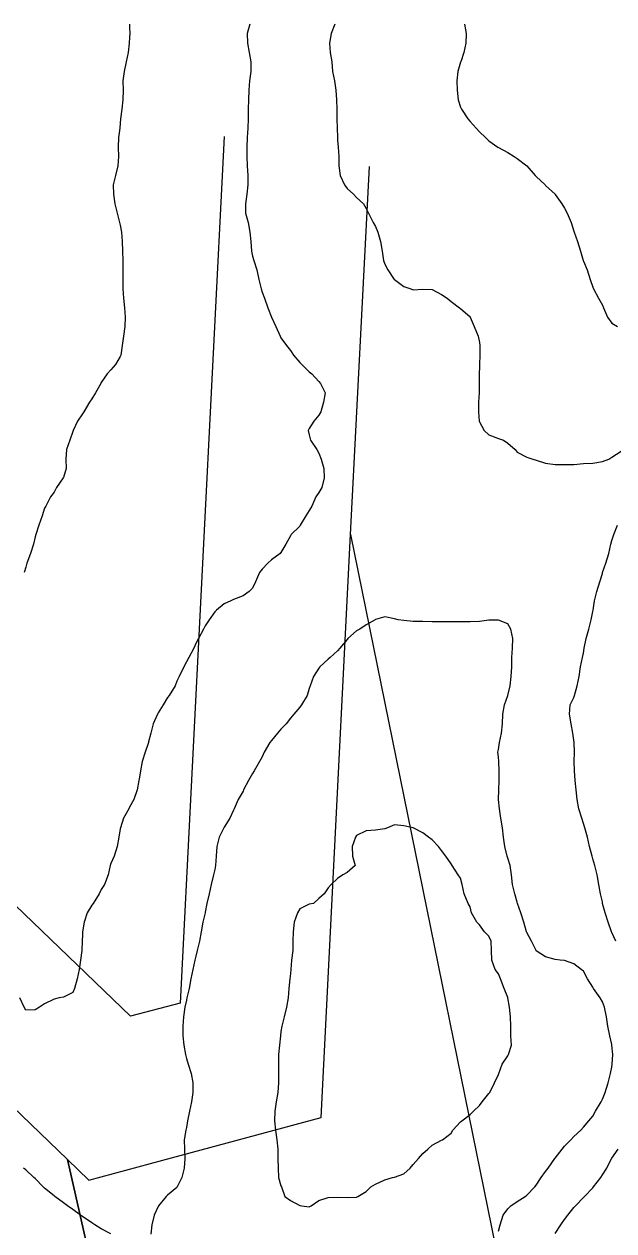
# Model space of a CAD drawing. Extents: x -280806 to 176394, y -263086 to 194114.
# Drawn here: x 23831 to 86375, y 66133 to 194114 of the extents above; entities that cross this region are included whole.
import ezdxf

# ---------------------------------------------------------------- set-up
doc = ezdxf.new("R2010")
doc.units = 0

msp = doc.modelspace()

# ---------------------------------------------------------------- linework, layer by layer
at = {"layer": 'CONTOURS'}
for points in [[(47750.4557, 194114.1965, 460248), (47489.425, 193111.5569, 460248), (47507.8044, 192108.9478, 460248), (47706.473, 191106.3082, 460248), (47864.0546, 190103.6686, 460248), (47856.0384, 189101.029, 460248), (47730.7351, 188098.4198, 460248), (47674.1947, 187095.7802, 460248), (47630.3035, 186093.1406, 460248), (47601.7438, 185090.501, 460248), (47587.2048, 184087.8919, 460248), (47560.23, 183085.2523, 460248), (47496.6792, 182082.6127, 460248), (47452.727, 181080.0036, 460248), (47450.9897, 180077.364, 460248), (47501.4646, 179074.7244, 460248), (47546.6054, 178072.0848, 460248), (47538.9245, 177069.4757, 460248), (47442.9125, 176066.8361, 460248), (47317.3654, 175064.1965, 460248), (47302.8264, 174061.5569, 460248), (47573.0621, 173058.9478, 460248), (47766.7625, 172056.3082, 460248), (47873.9302, 171053.6686, 460248), (47959.7314, 170051.029, 460248), (48056.993, 169508.1497, 460248), (48183.4546, 169048.4198, 460248), (48517.8506, 168045.7802, 460248), (48733.4966, 167043.1406, 460248), (48961.8223, 166040.501, 460248), (49059.6326, 165702.5083, 460248), (49326.8508, 165037.8919, 460248), (49688.557, 164035.2523, 460248), (50062.2722, 163039.2269, 460248), (50065.1069, 163032.6127, 460248), (50511.0902, 162030.0036, 460248), (50967.833, 161027.364, 460248), (51064.9118, 160857.0722, 460248), (51654.6694, 160024.7244, 460248), (52067.521, 159498.6701, 460248), (52397.4974, 159022.0848, 460248), (53070.1606, 158242.3454, 460248), (53295.0115, 158019.4757, 460248), (54072.8002, 157238.9438, 460248), (54328.375, 157016.8361, 460248), (55075.4398, 156218.5649, 460248), (55267.4028, 156014.1965, 460248), (55760.112, 155011.5569, 460248), (55573.5744, 154008.9478, 460248), (55293.1279, 153006.3082, 460248), (55075.4398, 152641.7064, 460248), (54549.5074, 152003.6686, 460248), (54072.8002, 151213.2002, 460248), (53952.2518, 151001.029, 460248), (54072.8002, 150554.8018, 460248), (54185.82, 149998.4198, 460248), (54864.4877, 148995.7802, 460248), (55075.4398, 148620.0838, 460248), (55334.977, 147993.1406, 460248), (55606.0661, 146990.501, 460248), (55656.6324, 145987.8919, 460248), (55403.1912, 144985.2523, 460248), (55075.4398, 144432.1622, 460248), (54775.7604, 143982.6127, 460248), (54340.9937, 142980.0036, 460248), (54072.8002, 142522.8646, 460248), (53702.4072, 141977.364, 460248), (53119.2638, 140974.7244, 460248), (53070.1606, 140883.7721, 460248), (52140.4596, 139972.0848, 460248), (52067.521, 139858.242, 460248), (51602.2438, 138969.4757, 460248), (51064.9118, 138072.7236, 460248), (50976.3065, 137966.8361, 460248), (50062.2722, 137294.3558, 460248), (49689.0751, 136964.1965, 460248), (49059.6326, 136310.6748, 460248), (48805.399, 135961.5569, 460248), (48364.4753, 134958.9478, 460248), (48056.993, 134293.8742, 460248), (47712.7824, 133956.3082, 460248), (47054.3839, 133465.824, 460248), (46051.7443, 133108.0498, 460248), (45752.1259, 132953.6686, 460248), (45049.1047, 132622.1681, 460248), (44231.6921, 131951.029, 460248), (44046.4651, 131783.6023, 460248), (43454.8483, 130948.4198, 460248), (43043.856, 130312.6375, 460248), (42854.6666, 129945.7802, 460248), (42333.5806, 128943.1406, 460248), (42041.2164, 128418.9151, 460248), (41830.4167, 127940.501, 460248), (41300.6134, 126937.8919, 460248), (41038.5768, 126471.6089, 460248), (40779.3444, 125935.2523, 460248), (40265.4821, 124932.6127, 460248), (40035.9372, 124421.3107, 460248), (39842.694, 123930.0036, 460248), (39228.8878, 122927.364, 460248), (39033.3281, 122687.6083, 460248), (38573.8726, 121924.7244, 460248), (38030.6885, 121066.9562, 460248), (37962.9314, 120922.0848, 460248), (37525.0253, 119919.4757, 460248), (37276.1866, 118916.8361, 460248), (37028.0489, 117983.9347, 460248), (37008.4198, 117914.1965, 460248), (36684.204, 116911.5569, 460248), (36365.2613, 115908.9478, 460248), (36170.7989, 114906.3082, 460248), (36025.4398, 114035.8908, 460248), (36002.7017, 113903.6686, 460248), (35812.0493, 112901.029, 460248), (35471.4353, 111898.4198, 460248), (35022.8002, 111083.5066, 460248), (34918.65, 110895.7802, 460248), (34372.9056, 109893.1406, 460248), (34050.8539, 108890.501, 460248), (34020.1606, 108770.7146, 460248), (33879.3125, 107887.8919, 460248), (33694.3294, 106885.2523, 460248), (33373.9236, 105882.6127, 460248), (33017.521, 105080.6839, 460248), (32955.9514, 104880.0036, 460248), (32726.437, 103877.364, 460248), (32338.8533, 102874.7244, 460248), (32014.9118, 102327.4865, 460248), (31784.3002, 101872.0848, 460248), (31165.9219, 100869.4757, 460248), (31012.2722, 100657.914, 460248), (30523.9217, 99866.8361, 460248), (30188.4893, 98864.1965, 460248), (30030.1152, 97861.5569, 460248), (30009.6326, 97531.6414, 460248), (29974.855, 96858.9478, 460248), (29939.681, 95856.3082, 460248), (29816.7552, 94853.6686, 460248), (29653.3519, 93851.029, 460248), (29450.5075, 92848.4198, 460248), (29160.0941, 91845.7802, 460248), (29006.993, 91427.5337, 460248), (28004.3839, 90935.1598, 460248), (27541.4232, 90843.1406, 460248), (27001.7443, 90716.2219, 460248), (25999.1047, 90216.8071, 460248), (25454.9148, 89840.501, 460248), (24996.4651, 89568.8023, 460248), (23993.856, 89548.3807, 460248), (23835.3905, 89840.501, 460248), (23376.0569, 90843.1406, 460248)], [(35011.0654, 194114.1965, 457200), (35022.8002, 193770.2906, 457200), (35042.8865, 193111.5569, 457200), (35022.8002, 192738.055, 457200), (34986.2546, 192108.9478, 457200), (34856.0136, 191106.3082, 457200), (34662.8618, 190103.6686, 457200), (34452.4279, 189101.029, 457200), (34301.2776, 188098.4198, 457200), (34330.5079, 187095.7802, 457200), (34300.1498, 186093.1406, 457200), (34203.193, 185090.501, 457200), (34062.4058, 184087.8919, 457200), (34020.1606, 183599.4804, 457200), (33973.5871, 183085.2523, 457200), (33844.7482, 182082.6127, 457200), (33810.8239, 181080.0036, 457200), (33826.1858, 180077.364, 457200), (33768.9139, 179074.7244, 457200), (33533.6693, 178072.0848, 457200), (33279.1613, 177069.4757, 457200), (33294.066, 176066.8361, 457200), (33459.2981, 175064.1965, 457200), (33707.4662, 174061.5569, 457200), (33960.3588, 173058.9478, 457200), (34020.1606, 172786.9442, 457200), (34162.4717, 172056.3082, 457200), (34240.6834, 171053.6686, 457200), (34263.2995, 170051.029, 457200), (34281.7704, 169048.4198, 457200), (34307.0993, 168045.7802, 457200), (34295.0292, 167043.1406, 457200), (34310.0558, 166040.501, 457200), (34366.5048, 165037.8919, 457200), (34459.1335, 164035.2523, 457200), (34554.6578, 163032.6127, 457200), (34502.2627, 162030.0036, 457200), (34365.0113, 161027.364, 457200), (34215.3545, 160024.7244, 457200), (34085.083, 159022.0848, 457200), (34020.1606, 158851.2444, 457200), (33526.1712, 158019.4757, 457200), (33017.521, 157458.7656, 457200), (32648.3472, 157016.8361, 457200), (32014.9118, 156120.785, 457200), (31956.695, 156014.1965, 457200), (31384.6769, 155011.5569, 457200), (31012.2722, 154389.0638, 457200), (30757.3375, 154008.9478, 457200), (30179.0405, 153006.3082, 457200), (30009.6326, 152776.1842, 457200), (29506.1335, 152003.6686, 457200), (29042.3498, 151001.029, 457200), (29006.993, 150901.0241, 457200), (28682.0153, 149998.4198, 457200), (28311.6223, 148995.7802, 457200), (28261.7266, 147993.1406, 457200), (28300.4362, 146990.501, 457200), (28004.3839, 146045.5906, 457200), (27978.0187, 145987.8919, 457200), (27261.251, 144985.2523, 457200), (27001.7443, 144465.8731, 457200), (26643.2081, 143982.6127, 457200), (26138.3374, 142980.0036, 457200), (25999.1047, 142763.4127, 457200), (25748.1934, 141977.364, 457200), (25388.0112, 140974.7244, 457200), (25063.0944, 139972.0848, 457200), (24996.4651, 139729.1592, 457200), (24815.8406, 138969.4757, 457200), (24496.1969, 137966.8361, 457200), (24119.586, 136964.1965, 457200), (23993.856, 136520.1334, 457200), (23826.6122, 135961.5569, 457200)], [(56767.2017, 194114.1965, 463296), (56402.539, 193111.5569, 463296), (56227.3094, 192108.9478, 463296), (56298.1145, 191106.3082, 463296), (56450.7583, 190103.6686, 463296), (56540.1562, 189101.029, 463296), (56753.1504, 188098.4198, 463296), (56894.1509, 187095.7802, 463296), (56974.4352, 186093.1406, 463296), (57008.9081, 185090.501, 463296), (57002.5073, 184087.8919, 463296), (57016.0404, 183085.2523, 463296), (57057.4018, 182082.6127, 463296), (57080.6885, 181794.0281, 463296), (57136.7107, 181080.0036, 463296), (57203.8582, 180077.364, 463296), (57200.1396, 179074.7244, 463296), (57359.8243, 178072.0848, 463296), (57817.2986, 177069.4757, 463296), (58083.3281, 176691.8894, 463296), (58750.962, 176066.8361, 463296), (59085.9372, 175739.3894, 463296), (59821.633, 175064.1965, 463296), (60088.5768, 174576.1507, 463296), (60345.6756, 174061.5569, 463296), (60858.0139, 173058.9478, 463296), (61091.2164, 172659.2026, 463296), (61343.987, 172056.3082, 463296), (61633.0898, 171053.6686, 463296), (61789.6351, 170051.029, 463296), (61942.0351, 169048.4198, 463296), (62093.856, 168641.8776, 463296), (62392.9867, 168045.7802, 463296), (63088.4489, 167043.1406, 463296), (63096.4651, 167033.7528, 463296), (64099.1047, 166293.9422, 463296), (64856.167, 166040.501, 463296), (65101.7443, 165952.4748, 463296), (66104.3839, 166020.5671, 463296), (67106.993, 165957.3516, 463296), (68109.6326, 165446.263, 463296), (68709.9667, 165037.8919, 463296), (69112.2722, 164714.1029, 463296), (69999.2707, 164035.2523, 463296), (70114.9118, 163946.6774, 463296), (71117.521, 163068.7315, 463296), (71132.4562, 163032.6127, 463296), (71574.3552, 162030.0036, 463296), (71982.6348, 161027.364, 463296), (72120.1606, 160348.1477, 463296), (72163.9908, 160024.7244, 463296), (72173.4701, 159022.0848, 463296), (72128.3902, 158019.4757, 463296), (72120.1606, 157781.7622, 463296), (72096.3557, 157016.8361, 463296), (72093.4906, 156014.1965, 463296), (72084.9562, 155011.5569, 463296), (72034.9994, 154008.9478, 463296), (72026.6174, 153006.3082, 463296), (72105.0425, 152003.6686, 463296), (72120.1606, 151935.6067, 463296), (72608.0234, 151001.029, 463296), (73122.8002, 150555.5028, 463296), (74125.4398, 150159.4457, 463296), (74667.1608, 149998.4198, 463296), (75128.0489, 149689.8708, 463296), (75896.2058, 148995.7802, 463296), (76130.6885, 148708.7196, 463296), (77133.3281, 148205.8301, 463296), (77784.2894, 147993.1406, 463296), (78135.9372, 147858.2666, 463296), (79138.5768, 147547.6754, 463296), (80141.2164, 147393.1723, 463296), (81143.856, 147426.5784, 463296), (82146.4651, 147417.8306, 463296), (83149.1047, 147526.4309, 463296), (84151.7443, 147552.1865, 463296), (85154.3839, 147746.3746, 463296), (85831.7714, 147993.1406, 463296), (86156.993, 148193.5771, 463296), (87159.6326, 148824.1474, 463296)], [(70518.467, 194114.1965, 466344), (70696.1654, 193111.5569, 466344), (70666.417, 192108.9478, 466344), (70475.5817, 191106.3082, 466344), (70131.7063, 190103.6686, 466344), (70114.9118, 190064.5627, 466344), (69824.7118, 189101.029, 466344), (69725.3165, 188098.4198, 466344), (69739.2458, 187095.7802, 466344), (69872.1691, 186093.1406, 466344), (70114.9118, 185291.3338, 466344), (70212.7526, 185090.501, 466344), (70899.0403, 184087.8919, 466344), (71117.521, 183802.4772, 466344), (71767.8727, 183085.2523, 466344), (72120.1606, 182688.0979, 466344), (72760.4234, 182082.6127, 466344), (73122.8002, 181746.9974, 466344), (74070.8806, 181080.0036, 466344), (74125.4398, 181042.818, 466344), (75128.0489, 180487.6553, 466344), (75801.2302, 180077.364, 466344), (76130.6885, 179862.8153, 466344), (77128.2379, 179074.7244, 466344), (77133.3281, 179069.3294, 466344), (78024.5633, 178072.0848, 466344), (78135.9372, 177948.5494, 466344), (79072.1914, 177069.4757, 466344), (79138.5768, 177003.8827, 466344), (80134.4498, 176066.8361, 466344), (80141.2164, 176058.2407, 466344), (80853.0768, 175064.1965, 466344), (81143.856, 174587.9465, 466344), (81438.5366, 174061.5569, 466344), (81854.8325, 173058.9478, 466344), (82146.4651, 172142.8714, 466344), (82177.9205, 172056.3082, 466344), (82504.6661, 171053.6686, 466344), (82832.0822, 170051.029, 466344), (83124.6293, 169048.4198, 466344), (83149.1047, 168980.1446, 466344), (83529.4951, 168045.7802, 466344), (83869.3776, 167043.1406, 466344), (84151.7443, 166202.8985, 466344), (84205.572, 166040.501, 466344), (84732.0835, 165037.8919, 466344), (85154.3839, 164320.3622, 466344), (85265.0263, 164035.2523, 466344), (85685.0712, 163032.6127, 466344), (86156.993, 162383.724, 466344), (86754.6449, 162030.0036, 466344)], [(86586.7001, 96858.9478, 460248), (86156.993, 97765.0877, 460248), (86112.6446, 97861.5569, 460248), (85765.6603, 98864.1965, 460248), (85464.6703, 99866.8361, 460248), (85185.8698, 100869.4757, 460248), (85154.3839, 101012.0306, 460248), (84945.7483, 101872.0848, 460248), (84797.8898, 102874.7244, 460248), (84593.1862, 103877.364, 460248), (84344.195, 104880.0036, 460248), (84151.7443, 105584.8841, 460248), (84058.6889, 105882.6127, 460248), (83792.9642, 106885.2523, 460248), (83563.968, 107887.8919, 460248), (83289.2213, 108890.501, 460248), (83149.1047, 109331.4552, 460248), (82961.0431, 109893.1406, 460248), (82653.1342, 110895.7802, 460248), (82480.3126, 111898.4198, 460248), (82378.5398, 112901.029, 460248), (82288.38, 113903.6686, 460248), (82209.6197, 114906.3082, 460248), (82157.1331, 115908.9478, 460248), (82201.9082, 116911.5569, 460248), (82173.5618, 117914.1965, 460248), (82146.4651, 118189.6747, 460248), (82037.0724, 118916.8361, 460248), (81840.263, 119919.4757, 460248), (81670.3675, 120922.0848, 460248), (81757.0526, 121924.7244, 460248), (82146.4651, 122716.5338, 460248), (82208.9491, 122927.364, 460248), (82484.3664, 123930.0036, 460248), (82685.9002, 124932.6127, 460248), (82819.0673, 125935.2523, 460248), (83057.7562, 126937.8919, 460248), (83149.1047, 127388.5997, 460248), (83231.0654, 127940.501, 460248), (83441.7127, 128943.1406, 460248), (83715.7279, 129945.7802, 460248), (83961.1834, 130948.4198, 460248), (84151.7443, 131819.3554, 460248), (84176.616, 131951.029, 460248), (84330.9362, 132953.6686, 460248), (84558.7133, 133956.3082, 460248), (84886.1294, 134958.9478, 460248), (85154.3839, 135860.5766, 460248), (85183.1266, 135961.5569, 460248), (85520.8754, 136964.1965, 460248), (85826.0107, 137966.8361, 460248), (86067.839, 138969.4757, 460248), (86156.993, 139341.7889, 460248), (86361.4834, 139972.0848, 460248), (86769.6715, 140974.7244, 460248)], [(74125.4398, 66100.513, 463296), (74317.9819, 66780.0036, 463296), (74635.614, 67782.6127, 463296), (75128.0489, 68484.0794, 463296), (75431.8126, 68785.2523, 463296), (76130.6885, 69239.2824, 463296), (76967.395, 69787.8919, 463296), (77133.3281, 69905.179, 463296), (77997.4056, 70790.501, 463296), (78135.9372, 70964.7857, 463296), (78671.7756, 71793.1406, 463296), (79138.5768, 72412.5247, 463296), (79402.9908, 72795.7802, 463296), (80101.501, 73798.4198, 463296), (80141.2164, 73853.863, 463296), (80878.5581, 74801.029, 463296), (81143.856, 75110.7362, 463296), (81824.3525, 75803.6686, 463296), (82146.4651, 76124.4401, 463296), (82864.2691, 76806.3082, 463296), (83149.1047, 77141.0395, 463296), (83735.6923, 77808.9478, 463296), (84151.7443, 78289.9222, 463296), (84425.5157, 78811.5569, 463296), (85016.9191, 79814.1965, 463296), (85154.3839, 80084.0664, 463296), (85436.9335, 80816.8361, 463296), (85753.3769, 81819.4757, 463296), (86029.5562, 82822.0848, 463296), (86156.993, 83498.3141, 463296), (86212.2228, 83824.7244, 463296), (86254.2547, 84827.364, 463296), (86167.0819, 85830.0036, 463296), (86156.993, 85883.0998, 463296), (85964.8471, 86832.6127, 463296), (85726.0973, 87835.2523, 463296), (85585.0663, 88837.8919, 463296), (85374.2666, 89840.501, 463296), (85154.3839, 90412.5192, 463296), (84915.1464, 90843.1406, 463296), (84213.192, 91845.7802, 463296), (84151.7443, 91986.5674, 463296), (83573.173, 92848.4198, 463296), (83149.1047, 93682.2917, 463296), (82915.0183, 93851.029, 463296), (82146.4651, 94442.0666, 463296), (81143.856, 94791.215, 463296), (80667.9413, 94853.6686, 463296), (80141.2164, 94910.9405, 463296), (79138.5768, 95192.789, 463296), (78135.9372, 95838.9346, 463296), (78129.5059, 95856.3082, 463296), (77625.6715, 96858.9478, 463296), (77133.3281, 97772.3114, 463296), (77101.8727, 97861.5569, 463296), (76814.0501, 98864.1965, 463296), (76515.3156, 99866.8361, 463296), (76169.1238, 100869.4757, 463296), (76130.6885, 100983.5318, 463296), (75863.8056, 101872.0848, 463296), (75641.515, 102874.7244, 463296), (75531.2078, 103877.364, 463296), (75375.6074, 104880.0036, 463296), (75128.0489, 105661.206, 463296), (75064.0409, 105882.6127, 463296), (74804.4122, 106885.2523, 463296), (74683.1323, 107887.8919, 463296), (74553.5923, 108890.501, 463296), (74405.1547, 109893.1406, 463296), (74247.817, 110895.7802, 463296), (74140.1921, 111898.4198, 463296), (74163.875, 112901.029, 463296), (74200.3596, 113903.6686, 463296), (74208.7416, 114906.3082, 463296), (74172.9276, 115908.9478, 463296), (74125.4398, 116400.895, 463296), (74084.8404, 116911.5569, 463296), (74125.4398, 117172.5266, 463296), (74254.3092, 117914.1965, 463296), (74453.0083, 118916.8361, 463296), (74577.4582, 119919.4757, 463296), (74586.8155, 120922.0848, 463296), (74788.3493, 121924.7244, 463296), (75128.0489, 122922.1519, 463296), (75129.9386, 122927.364, 463296), (75385.9706, 123930.0036, 463296), (75498.3809, 124932.6127, 463296), (75551.7514, 125935.2523, 463296), (75549.2215, 126937.8919, 463296), (75641.1492, 127940.501, 463296), (75652.6097, 128943.1406, 463296), (75452.478, 129945.7802, 463296), (75128.0489, 130503.7166, 463296), (74125.4398, 130888.2523, 463296), (73122.8002, 130895.7504, 463296), (72120.1606, 130775.6592, 463296), (71117.521, 130732.591, 463296), (70114.9118, 130708.1155, 463296), (69112.2722, 130713.8153, 463296), (68109.6326, 130737.3763, 463296), (67106.993, 130732.3471, 463296), (66104.3839, 130751.6714, 463296), (65101.7443, 130775.5678, 463296), (64099.1047, 130850.0304, 463296), (63499.7155, 130948.4198, 463296), (63096.4651, 131044.0661, 463296), (62093.856, 131246.941, 463296), (61091.2164, 130986.4894, 463296), (61051.5619, 130948.4198, 463296), (60088.5768, 130422.1217, 463296), (59419.8761, 129945.7802, 463296), (59085.9372, 129766.7407, 463296), (58162.6066, 128943.1406, 463296), (58083.3281, 128864.8985, 463296), (57322.3949, 127940.501, 463296), (57080.6885, 127650.179, 463296), (56285.6786, 126937.8919, 463296), (56078.0489, 126758.8829, 463296), (55176.1762, 125935.2523, 463296), (55075.4398, 125817.569, 463296), (54520.6733, 124932.6127, 463296), (54166.831, 123930.0036, 463296), (54072.8002, 123654.7082, 463296), (53836.4582, 122927.364, 463296), (53262.3674, 121924.7244, 463296), (53070.1606, 121684.481, 463296), (52426.8192, 120922.0848, 463296), (52067.521, 120492.3168, 463296), (51609.3761, 119919.4757, 463296), (51064.9118, 119348.7377, 463296), (50696.1343, 118916.8361, 463296), (50062.2722, 118140.1752, 463296), (49895.699, 117914.1965, 463296), (49294.603, 116911.5569, 463296), (49059.6326, 116399.7367, 463296), (48809.5138, 115908.9478, 463296), (48235.6058, 114906.3082, 463296), (48056.993, 114625.6178, 463296), (47627.347, 113903.6686, 463296), (47112.5702, 112901.029, 463296), (47054.3839, 112779.4442, 463296), (46526.5008, 111898.4198, 463296), (46118.2517, 110895.7802, 463296), (46051.7443, 110736.949, 463296), (45634.4122, 109893.1406, 463296), (45049.1047, 108933.4778, 463296), (45018.9295, 108890.501, 463296), (44512.7177, 107887.8919, 463296), (44260.8614, 106885.2523, 463296), (44211.2705, 105882.6127, 463296), (44122.5127, 104880.0036, 463296), (44046.4651, 104457.1546, 463296), (43929.361, 103877.364, 463296), (43670.4638, 102874.7244, 463296), (43437.048, 101872.0848, 463296), (43216.0985, 100869.4757, 463296), (43043.856, 99915.4212, 463296), (43032.365, 99866.8361, 463296), (42790.4758, 98864.1965, 463296), (42618.5686, 97861.5569, 463296), (42429.3182, 96858.9478, 463296), (42179.809, 95856.3082, 463296), (42041.2164, 95253.871, 463296), (41944.0766, 94853.6686, 463296), (41707.5214, 93851.029, 463296), (41517.631, 92848.4198, 463296), (41331.9773, 91845.7802, 463296), (41096.4583, 90843.1406, 463296), (41038.5768, 90589.2727, 463296), (40875.5088, 89840.501, 463296), (40733.6549, 88837.8919, 463296), (40664.9225, 87835.2523, 463296), (40675.621, 86832.6127, 463296), (40771.1758, 85830.0036, 463296), (40933.2989, 84827.364, 463296), (41038.5768, 84403.9663, 463296), (41234.6851, 83824.7244, 463296), (41542.7465, 82822.0848, 463296), (41705.9059, 81819.4757, 463296), (41722.1822, 80816.8361, 463296), (41570.6662, 79814.1965, 463296), (41369.2543, 78811.5569, 463296), (41171.0124, 77808.9478, 463296), (41038.5768, 77102.7871, 463296), (40973.0448, 76806.3082, 463296), (40806.6545, 75803.6686, 463296), (40845.4555, 74801.029, 463296), (40866.9134, 73798.4198, 463296), (40803.637, 72795.7802, 463296), (40569.4896, 71793.1406, 463296), (40073.2752, 70790.501, 463296), (40035.9372, 70739.2946, 463296), (39033.3281, 69920.6018, 463296), (38890.4378, 69787.8919, 463296), (38071.9889, 68785.2523, 463296), (38030.6885, 68714.9654, 463296), (37604.9134, 67782.6127, 463296), (37383.1409, 66780.0036, 463296), (37285.1477, 65777.364, 463296)], [(54072.8002, 68696.5555, 466344), (54262.8125, 68785.2523, 466344), (55075.4398, 69354.893, 466344), (56078.0489, 69671.3059, 466344), (57080.6885, 69711.9662, 466344), (58083.3281, 69656.4926, 466344), (59085.9372, 69701.2068, 466344), (59211.149, 69787.8919, 466344), (60088.5768, 70313.1233, 466344), (60602.0429, 70790.501, 466344), (61091.2164, 71083.7186, 466344), (62093.856, 71528.4218, 466344), (62911.5734, 71793.1406, 466344), (63096.4651, 71840.3542, 466344), (64099.1047, 72172.5862, 466344), (64784.6914, 72795.7802, 466344), (65101.7443, 73163.8567, 466344), (65648.2202, 73798.4198, 466344), (66104.3839, 74349.3458, 466344), (66628.3046, 74801.029, 466344), (67106.993, 75207.4188, 466344), (68109.6326, 75753.3461, 466344), (68191.1057, 75803.6686, 466344), (69112.2722, 76498.704, 466344), (69301.3397, 76806.3082, 466344), (70114.9118, 77683.4311, 466344), (70247.7437, 77808.9478, 466344), (71117.521, 78483.4702, 466344), (71474.4722, 78811.5569, 466344), (72120.1606, 79439.0791, 466344), (72413.1953, 79814.1965, 466344), (73122.8002, 80693.3006, 466344), (73205.279, 80816.8361, 466344), (73728.072, 81819.4757, 466344), (74125.4398, 82724.8841, 466344), (74160.0955, 82822.0848, 466344), (74524.9411, 83824.7244, 466344), (75128.0489, 84697.2144, 466344), (75197.7262, 84827.364, 466344), (75519.3511, 85830.0036, 466344), (75444.5532, 86832.6127, 466344), (75446.2906, 87835.2523, 466344), (75416.2068, 88837.8919, 466344), (75313.093, 89840.501, 466344), (75138.0463, 90843.1406, 466344), (75128.0489, 90879.4118, 466344), (74733.6986, 91845.7802, 466344), (74351.6318, 92848.4198, 466344), (74125.4398, 93402.6682, 466344), (73796.3472, 93851.029, 466344), (73435.0373, 94853.6686, 466344), (73386.4217, 95856.3082, 466344), (73377.3386, 96858.9478, 466344), (73122.8002, 97393.7194, 466344), (72665.2954, 97861.5569, 466344), (72120.1606, 98573.4478, 466344), (71849.3458, 98864.1965, 466344), (71286.8678, 99866.8361, 466344), (71117.521, 100507.8, 466344), (70934.0618, 100869.4757, 466344), (70504.873, 101872.0848, 466344), (70273.7736, 102874.7244, 466344), (70114.9118, 103537.1158, 466344), (69848.0594, 103877.364, 466344), (69215.5385, 104880.0036, 466344), (69112.2722, 105065.8097, 466344), (68548.6056, 105882.6127, 466344), (68109.6326, 106480.6913, 466344), (67787.459, 106885.2523, 466344), (67106.993, 107604.8546, 466344), (66717.1538, 107887.8919, 466344), (66104.3839, 108330.1262, 466344), (65107.3831, 108890.501, 466344), (65101.7443, 108893.2138, 466344), (64099.1047, 109102.7028, 466344), (63096.4651, 109212.7966, 466344), (62365.3718, 108890.501, 466344), (62093.856, 108756.7243, 466344), (61091.2164, 108619.0462, 466344), (60088.5768, 108546.0466, 466344), (59085.9372, 108049.4359, 466344), (58978.0685, 107887.8919, 466344), (58635.8086, 106885.2523, 466344), (58642.9714, 105882.6127, 466344), (58932.379, 104880.0036, 466344), (58083.3281, 104136.383, 466344), (57641.3376, 103877.364, 466344), (57080.6885, 103487.0371, 466344), (56400.7406, 102874.7244, 466344), (56078.0489, 102531.1843, 466344), (55636.3632, 101872.0848, 466344), (55075.4398, 101387.148, 466344), (54506.6525, 100869.4757, 466344), (54072.8002, 100782.2724, 466344), (53070.1606, 100285.4484, 466344), (52809.1603, 99866.8361, 466344), (52469.4912, 98864.1965, 466344), (52346.7787, 97861.5569, 466344), (52311.6353, 96858.9478, 466344), (52321.6022, 95856.3082, 466344), (52201.0843, 94853.6686, 466344), (52106.2915, 93851.029, 466344), (52067.521, 93418.914, 466344), (52014.3029, 92848.4198, 466344), (51907.501, 91845.7802, 466344), (51820.0843, 90843.1406, 466344), (51665.886, 89840.501, 466344), (51419.1199, 88837.8919, 466344), (51172.2929, 87835.2523, 466344), (51064.9118, 87260.3081, 466344), (51003.2813, 86832.6127, 466344), (50918.0897, 85830.0036, 466344), (50817.5362, 84827.364, 466344), (50792.4206, 83824.7244, 466344), (50798.3338, 82822.0848, 466344), (50792.8778, 81819.4757, 466344), (50740.2694, 80816.8361, 466344), (50555.1948, 79814.1965, 466344), (50422.8811, 78811.5569, 466344), (50387.0671, 77808.9478, 466344), (50482.9877, 76806.3082, 466344), (50646.269, 75803.6686, 466344), (50725.639, 74801.029, 466344), (50751.1812, 73798.4198, 466344), (50759.5937, 72795.7802, 466344), (50824.3332, 71793.1406, 466344), (51064.9118, 70898.3698, 466344), (51113.8018, 70790.501, 466344), (51496.3258, 69787.8919, 466344), (52067.521, 69354.1615, 466344), (53070.1606, 68826.7966, 466344), (53266.3298, 68785.2523, 466344), (54072.8002, 68696.5555, 466344)], [(80141.2164, 65859.5686, 460248), (80763.8009, 66780.0036, 460248), (81143.856, 67346.7182, 460248), (81479.959, 67782.6127, 460248), (82146.4651, 68609.017, 460248), (82311.0571, 68785.2523, 460248), (83149.1047, 69660.6684, 460248), (83266.727, 69787.8919, 460248), (84151.7443, 70711.375, 460248), (84219.0746, 70790.501, 460248), (85003.4165, 71793.1406, 460248), (85154.3839, 72060.5112, 460248), (85624.2331, 72795.7802, 460248), (86122.4287, 73798.4198, 460248), (86156.993, 73854.8383, 460248), (86825.8157, 74801.029, 460248)], [(33017.521, 65814.3972, 463296), (32014.9118, 66339.0494, 463296), (31346.333, 66780.0036, 463296), (31012.2722, 66973.5516, 463296), (30009.6326, 67648.9274, 463296), (29821.3882, 67782.6127, 463296), (29006.993, 68387.6102, 463296), (28440.7051, 68785.2523, 463296), (28004.3839, 69095.813, 463296), (27076.7251, 69787.8919, 463296), (27001.7443, 69842.2378, 463296), (25999.1047, 70651.2074, 463296), (25848.1982, 70790.501, 463296), (24996.4651, 71687.6798, 463296), (24855.739, 71793.1406, 463296), (23993.856, 72615.3082, 463296), (23751.9972, 72795.7802, 463296)]]:
    msp.add_polyline3d(points, dxfattribs=at)
at = {"layer": 'PARCELS'}
for points in [[(45039.2597, 182191.6092, 0), (40367.773, 90285.7224, 0), (35094.3367, 88887.1171, 0), (-1640.0678, 124238.065, 0), (-61638.6677, 139658.9942, 0), (-88422.48, 150408.7416, 0), (-88922.1691, 150572.023, 0)], [(58461.402, 139987.2334, 0), (60446.5644, 179005.1386, 0)], [(28433.268, 73685.4305, 0), (30702.1687, 71504.8913, 0), (38524.495, 73620.7519, 0), (55315.4698, 78161.7842, 0), (58461.402, 139987.2334, 0), (79059.4812, 38755.7467, 0), (75623.989, 38757.606, 0), (68443.0229, 38760.9893, 0), (32922.6367, 53882.0868, 0), (28433.268, 73685.4305, 0)], [(28433.268, 73685.4305, 0), (32922.6367, 53882.0868, 0), (57066.8201, 27723.4193, 0), (72411.1226, -55150.0243, 0), (58768.0918, -80022.5273, 0), (-14774.3875, -85232.9309, 0), (-14631.101, -75452.2037, 0), (-13082.839, 30166.7875, 0), (-90574.6728, 31942.0646, 0), (-89179.207, 132225.7757, 0), (-69611.3213, 125692.2962, 0), (-9424.6903, 110071.1134, 0), (15740.3597, 85885.1724, 0), (28433.268, 73685.4305, 0)]]:
    msp.add_polyline3d(points, dxfattribs=at)

doc.saveas('drawing.dxf')
